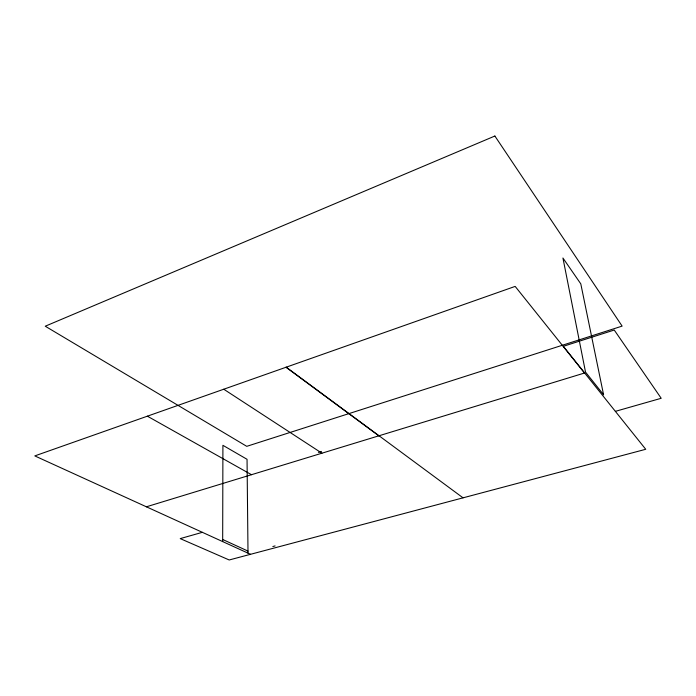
<?xml version="1.0" encoding="UTF-8"?>
<svg xmlns="http://www.w3.org/2000/svg" width="696" height="696" viewBox="0 0 696 696"><rect width="100%" height="100%" fill="white"/><g stroke="black" fill="none" stroke-linecap="round" stroke-linejoin="round"><path stroke-width="1.04" d="M222.676 541.592L222.911 445.318L247.045 459.299L248.011 553.146M318.368 452.357L321.465 451.408M146.386 506.801L584.649 372.978M615.368 411.353L661.2 398.286L614.246 330.035L563.308 346.312L645.731 449.285L229.201 559.976L180.212 538.608L202.362 532.327M272.832 546.525L275.103 545.925M250.551 554.303L34.8 455.906L515.162 286.395L584.51 373.021M222.676 539.478L247.994 551.093M147.387 416.182L251.482 474.707M223.764 389.229L321.935 453.2M286.221 367.183L463.04 497.831M286.004 367.262L378.833 435.827M494.873 136.024L45.249 326.215L246.749 446.336L622.128 326.111L494.873 136.024M603.571 394.736L585.527 372.116L562.933 258.007L580.795 283.864L603.571 394.736"/></g></svg>
